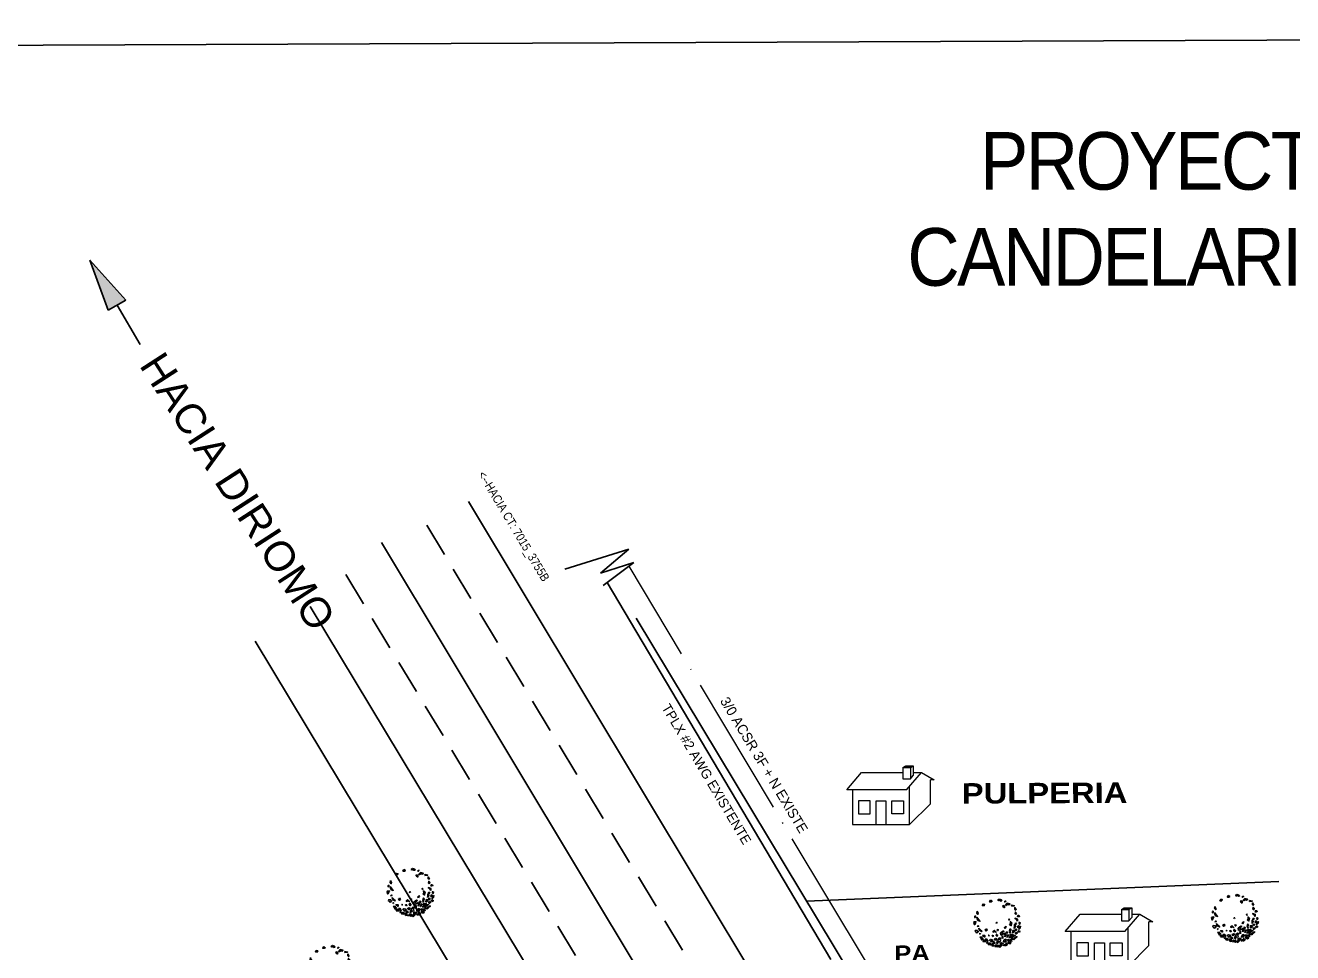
# Model space of a CAD drawing. Extents: x 604418 to 606014, y 1310869 to 1312555.
# Drawn here: x 605565.5 to 605683.1, y 1311201.4 to 1311287.5 of the extents above; entities that cross this region are included whole.
import ezdxf

# ---------------------------------------------------------------- set-up
doc = ezdxf.new("R2010")
doc.units = 0
doc.header["$MEASUREMENT"] = 0
for name, pattern in [('ACAD_ISO04W100', [30, 24, -3, 0, -3]), ('ACAD_ISO06W100', [36, 24, -3, 0, -3, 0, -3, 0, -3]), ('ACAD_ISO14W100', [24, 12, -3, 0, -3, 0, -3, 0, -3]), ('CONTINUA', [0]), ('DASHED', [0.75, 0.5, -0.25]), ('SUBTERRANEO', [4.7625, 3.175, -1.5875])]:
    doc.linetypes.add(name, pattern=pattern)
doc.layers.get('0').update_dxf_attribs({"color": 10})
for name, color, linetype, lineweight in [('2.RED_MT_INSTALAR', 1, 'ACAD_ISO14W100', 30), ('Cajetín', 7, 'Continuous', 40), ('LMT a INSTALAR', 6, 'ACAD_ISO06W100', 9)]:
    doc.layers.add(name, color=color, linetype=linetype, lineweight=lineweight)
for name, color, linetype in [('cartografía', 133, 'Continuous'), ('DETALLES', 7, 'Continuous'), ('LANDSCAPE', 94, 'Continuous'), ('NOTAS', 2, 'Continuous'), ('TEXTO', 2, 'Continuous'), ('TEXTO 2', 7, 'Continuous'), ('TPG-texto', 3, 'Continuous'), ('VPORTS', 7, 'Continuous')]:
    doc.layers.add(name, color=color, linetype=linetype)
doc.styles.add('ARCH', font='archt.shx', dxfattribs={"width": 0.9})
doc.styles.add('ARCHT.SHX', font='archt.shx')
doc.styles.add('ARIAL', font='')
doc.styles.add('ATTR', font='romans.shx', dxfattribs={"width": 0.8, "height": 0.7})
doc.styles.add('PUNTOS PI', font='arial.ttf', dxfattribs={"height": 2.75})
doc.styles.add('SWIS', font='swissek.ttf', dxfattribs={"height": 0.24})
doc.styles.get('ARIAL').set_extended_font_data('Arial Black', bold=True)
doc.linetypes.add('RAYAXXX', pattern='A,0.8,["XXX",Standard,S=0.08,R=0,X=0,Y=-0.04],-0.22', length=1.02)

# ---------------------------------------------------------------- blocks, each defined once
blk = doc.blocks.new('DEC1')
for points in [[(-44.561383, 31.831348), (-39.273253, 31.705098), (-39.604093, 34.382268), (-36.824663, 35.356908), (-40.368063, 38.431048), (-41.276543, 35.116178)], [(-38.104163, 42.886048), (-35.982343, 39.207198), (-33.437553, 39.947208), (-31.223573, 43.364378)], [(-32.518103, 32.329788), (-36.831723, 28.075868), (-31.854473, 28.926648)], [(-31.801213, 37.372358), (-27.415503, 38.148518), (-25.333863, 42.636518), (-27.944843, 42.431948), (-29.220293, 39.953298)], [(-27.902623, 48.490098), (-28.642653, 45.945318), (-26.266303, 45.915268), (-25.694743, 47.690008)], [(-22.482173, 47.292998), (-22.915303, 48.664658), (-25.556323, 50.836408), (-20.701343, 52.081818), (-20.707443, 47.864548)], [(-22.563583, 30.628218), (-22.563583, 28.501248), (-21.568133, 29.352038)], [(-17.061733, 46.095918), (-21.688173, 40.867878), (-18.577893, 39.165388), (-13.789101, 40.946228), (-14.889992, 43.454908), (-16.965533, 43.184148)], [(-17.825703, 50.144688), (-15.340965, 55.637398), (-11.893769, 55.475018), (-12.802246, 52.160138), (-14.540878, 53.429518), (-15.347061, 51.420148), (-14.679306, 50.283108)], [(-12.277245, 32.755178), (-14.599968, 30.628218), (-13.604515, 29.777438), (-11.2818, 30.628218)], [(-12.70607, 49.248398), (-13.313744, 45.632738), (-10.937401, 45.602688), (-9.258873, 49.086028)], [(-10.286347, 57.002498), (-6.636353, 53.173978), (-4.977264, 55.300948), (-2.322731, 54.024758), (-2.654549, 58.704078), (-5.640907, 57.002498)], [(-7.299988, 42.539188), (-9.290886, 39.136068), (-5.640907, 37.859878), (-3.981812, 39.136068)], [(-1.990913, 33.180578), (-4.977264, 30.628218), (-3.318176, 27.225088), (-0.99546, 30.202838)], [(-2.654549, 51.047028), (-4.645447, 48.494678), (-3.318176, 45.091538), (-1.990913, 46.793108)], [(2.322716, 47.218508), (-1.327278, 43.815368), (-0.66365, 40.412228), (3.318161, 37.009098), (6.636337, 38.710668), (2.654526, 40.837618), (5.309077, 44.666158)], [(2.096443, 60.253408), (0.995445, 56.151728), (3.318161, 54.875548), (7.299967, 55.726328)], [(2.654526, 51.897798), (6.304517, 49.345458), (10.949967, 51.047028), (8.959067, 52.748598), (6.304517, 51.897798)], [(6.636337, 30.628218), (6.304517, 25.523518), (13.272677, 21.269598), (14.931767, 22.120378), (9.290877, 25.098128), (12.277227, 29.352038)], [(10.949967, 39.136068), (9.622697, 36.158308), (10.618147, 33.605958), (10.949967, 36.158308)], [(13.272677, 57.002498), (10.949967, 55.726328), (12.609047, 54.024758), (14.268137, 54.875548)], [(19.245397, 47.643888), (12.277227, 47.218508), (13.272677, 43.815368), (17.918117, 41.688418), (18.913577, 44.240768), (17.254487, 45.516938)], [(15.927217, 35.307528), (16.922667, 29.777438), (14.268137, 28.075868), (17.918117, 26.799688), (19.245397, 31.479008)], [(16.259037, 52.323198), (16.922667, 53.599378), (16.590857, 57.002498), (20.904477, 54.450148), (17.918117, 51.472418)], [(21.568117, 51.047028), (27.209017, 53.173978), (29.531737, 50.621628), (26.545377, 48.920058), (26.213557, 51.047028), (24.222657, 50.196248), (23.890837, 48.920058)], [(24.554477, 46.793108), (21.568117, 44.666158), (23.227197, 42.964588), (26.877177, 44.240768)], [(23.890837, 30.202838), (21.568117, 37.009098), (25.218107, 32.329788)], [(25.549927, 37.859878), (32.186277, 39.561448), (34.177167, 43.389968), (33.181717, 35.307528), (29.199917, 34.882128)], [(31.522627, 48.069288), (29.863537, 46.367708), (28.536287, 43.389968), (32.186277, 45.516938)], [(29.531737, 34.031358), (28.536287, 31.053608), (36.499887, 31.479008), (33.181717, 34.456738)], [(36.831707, 44.240768), (35.836257, 42.539188), (37.163527, 41.263018), (40.481707, 41.688418)], [(37.495347, 38.285278), (35.836257, 35.732928), (38.158977, 34.031358), (41.477157, 34.031358), (38.158977, 35.307528)], [(40.813507, 40.412228), (40.481707, 39.136068), (42.804427, 37.434478), (45.458957, 37.859878)], [(44.795317, 26.374298), (42.804427, 28.075868), (42.472607, 29.777438), (43.799877, 31.053608), (46.454417, 29.352038)], [(-52.427143, -0.850769), (-55.081683, 0.4254), (-56.077133, -5.104706), (-55.081683, -6.380875), (-50.436243, -6.380875), (-51.099873, -5.104706), (-53.754413, -4.253914)], [(-52.427143, 19.568028), (-50.104423, 20.844198), (-46.786243, 17.441068), (-49.108973, 14.888718), (-53.754413, 14.463338), (-54.418043, 17.441068)], [(-48.445333, 5.530108), (-46.786243, 3.828518), (-44.795343, 5.104708)], [(-45.127153, 9.784018), (-44.463523, 14.463338), (-38.490813, 18.717258), (-39.818083, 15.739508)], [(-42.472623, 24.672728), (-44.131713, 23.396548), (-42.804433, 22.971158)], [(-30.195383, 13.187148), (-28.536293, 17.866458), (-25.218123, 16.164898), (-26.213573, 13.187148), (-27.872663, 14.463338)], [(-5.640907, 20.844198), (-7.963623, 18.291858), (-11.2818, 20.418808), (-11.2818, 22.120378), (-7.963623, 20.844198), (-4.313629, 22.971158)], [(-0.66365, 1.276169), (-2.322731, 0.4254), (-1.327278, -0.425384), (0, 0)], [(-0.66365, 18.717258), (0.663628, 19.142638), (1.659081, 17.441068), (-0.66365, 16.590288)], [(18.581767, 15.739508), (16.922667, 13.187148), (19.245397, 11.060198), (21.236297, 11.910978), (19.577217, 13.612548)], [(21.568117, 28.075868), (20.240847, 25.098128), (22.231747, 24.247348), (23.890837, 25.948898)], [(29.863537, 27.650488), (28.536287, 22.971158), (30.527177, 17.441068), (32.186277, 20.418808), (29.863537, 22.120378)], [(29.531737, 7.231658), (31.854457, 4.679318), (32.186277, 0), (35.504437, 3.403137), (33.513537, 9.784018)], [(35.504437, 27.650488), (36.168077, 22.120378), (39.154437, 21.694998), (40.813507, 23.821948)], [(40.481707, 17.015668), (43.799877, 11.910978), (41.477157, 8.507848), (41.145337, 11.910978)], [(46.454417, 20.844198), (44.463497, 22.120378), (42.472607, 21.269598), (42.804427, 19.568028), (45.458957, 19.142638)], [(46.454417, 6.380878), (46.122607, 4.679318), (43.468057, 5.104708), (43.799877, 7.657058)], [(49.440767, 0.4254), (49.772577, -4.679306), (43.799877, -7.231651), (47.449857, -3.828529)], [(49.772577, 26.799688), (48.445307, 25.098128), (50.436227, 23.396548), (53.754397, 25.523518)], [(48.777127, 16.164898), (48.445307, 12.761768), (50.768037, 11.060198), (52.095307, 13.187148)], [(51.099847, 20.418808), (52.095307, 16.590288), (56.077117, 13.187148), (54.418027, 17.866458)], [(52.095307, 5.955488), (54.086217, 3.403137), (55.745307, 4.679318), (54.418027, 8.082458)], [(-50.768053, -17.015672), (-50.436243, -19.993412), (-52.427143, -19.568022), (-52.758963, -16.590282)], [(-47.449883, -17.015672), (-46.454433, -9.784004), (-41.145353, -6.806266), (-44.131713, -11.06018)], [(-45.458983, -31.478992), (-46.786243, -26.799672), (-44.463523, -23.396552), (-43.468073, -26.374292), (-44.463523, -28.075852)], [(30.195357, -3.828529), (28.536287, -5.53009), (29.863537, -6.806266)], [(47.118057, -15.739494), (45.127137, -17.866462), (46.122607, -22.120372), (48.445307, -19.568022)], [(48.113497, -26.799672), (45.127137, -28.501252), (45.458957, -32.755162), (47.118057, -30.202822)], [(50.436227, -9.784004), (51.099847, -13.187141), (53.754397, -13.187141), (55.413487, -10.634796), (53.090757, -11.06018)], [(-28.204473, -43.389972), (-32.518103, -44.240752), (-30.195383, -47.218492), (-26.545393, -46.367702)], [(-11.2818, -55.300932), (-13.936333, -51.472412), (-10.286347, -51.472412), (-7.963623, -52.323192)], [(9.622697, -56.151712), (6.304517, -54.024762), (8.295417, -52.748592), (8.959067, -53.173982), (12.277227, -53.173982), (12.277227, -51.472412), (15.595407, -51.897802), (14.268137, -54.024762)], [(20.572657, -34.456732), (16.922667, -37.859872), (18.249947, -39.986832), (21.236297, -38.285262)], [(22.563567, -50.621622), (25.218107, -49.770842), (22.563567, -48.069272)], [(24.554477, -39.561442), (23.890837, -40.837612), (27.872647, -44.666142), (34.508987, -42.539172), (32.186277, -40.412222), (27.872647, -41.688402)], [(38.158977, -36.583692), (38.822617, -39.136042), (45.127137, -37.434482)]]:
    blk.add_lwpolyline(points, close=True)
at = {"style": 'ATTR', "width": 0.8, "flags": 9}
blk.add_attdef('ESTCODE', (0, 0), '', height=0.7, dxfattribs=at)
blk = doc.blocks.new('A$C25777DB3')
at = {"layer": 'Cajetín', "color": 0, "linetype": 'ACAD_ISO04W100', "lineweight": 15}
for p, q in [((0, 2.76), (1.18, 4.13)), ((1.18, 4.13), (4.45, 4.13)), ((4.45, 4.51), (4.67, 4.64)), ((4.45, 4.51), (4.45, 3.62)), ((4.45, 4.51), (5.04, 4.51)), ((4.6, 4.55), (4.68, 4.6)), ((4.6, 4.55), (5.03, 4.55)), ((4.67, 4.64), (5.26, 4.64)), ((4.68, 4.6), (4.68, 4.55)), ((4.68, 4.6), (5.11, 4.6)), ((4.72, 2.76), (5.91, 4.13)), ((5.03, 4.55), (5.11, 4.6)), ((5.04, 4.51), (5.26, 4.64)), ((5.04, 4.51), (5.04, 3.62)), ((5.26, 4.64), (5.26, 3.88)), ((5.26, 4.13), (5.91, 4.13)), ((5.91, 4.13), (6.92, 3.53)), ((4.45, 3.62), (5.04, 3.62)), ((4.97, 0), (4.97, 3.04)), ((5.04, 3.62), (5.26, 3.88)), ((6.92, 3.53), (6.62, 3.53)), ((6.62, 1.65), (6.62, 3.53)), ((4.72, 2.76), (0, 2.76)), ((0.45, 2.76), (0.45, 0)), ((2.32, 1.88), (3.1, 1.88)), ((2.32, 0), (2.32, 1.88)), ((3.1, 1.88), (3.1, 0)), ((4.97, 0), (6.62, 1.65)), ((0.45, 0), (4.97, 0))]:
    blk.add_line(p, q, dxfattribs=at)
for points in [[(1.85, 1.88), (0.92, 1.88), (0.92, 0.85), (1.85, 0.85)], [(3.56, 1.88), (4.5, 1.88), (4.5, 0.85), (3.56, 0.85)]]:
    blk.add_lwpolyline(points, close=True, dxfattribs=at)

msp = doc.modelspace()

# ---------------------------------------------------------------- hatches: boundary and pattern name
h = msp.add_hatch(color=256)
h.dxf.hatch_style = 1
h.paths.add_polyline_path([(605571.51, 1311265.7), (605573.23, 1311261.04), (605574.87, 1311261.99)])

# ---------------------------------------------------------------- linework, layer by layer
for p, q in [((605573.23, 1311261.04), (605571.51, 1311265.7)), ((605571.51, 1311265.7), (605574.87, 1311261.99)), ((605574.87, 1311261.99), (605573.23, 1311261.04)), ((605574.05, 1311261.51), (605576.18, 1311257.86))]:
    msp.add_line(p, q)
at = {"color": 32}
for p, q in [((605647.71, 1311174.98), (605606.65, 1311243.3)), ((605639.65, 1311171.18), (605598.58, 1311239.5)), ((605632.95, 1311165.6), (605591.96, 1311233.57))]:
    msp.add_line(p, q, dxfattribs=at)
at = {"color": 7, "linetype": 'SUBTERRANEO'}
for p, q in [((605643.68, 1311173.08), (605602.62, 1311241.4)), ((605636.26, 1311168.56), (605595.27, 1311236.53))]:
    msp.add_line(p, q, dxfattribs=at)
at = {"color": 7, "linetype": 'Continuous'}
for p, q in [((605615.59, 1311237.03), (605621.54, 1311238.87)), ((605621.54, 1311238.87), (605618.89, 1311236.65)), ((605618.89, 1311236.65), (605622, 1311237.63)), ((605622, 1311237.63), (605619.14, 1311235.51))]:
    msp.add_line(p, q, dxfattribs=at)
at = {"ltscale": 0.25}
msp.add_lwpolyline([(606013.76, 1310913.53), (605408.21, 1310911.04), (605408.21, 1311284.99), (606013.76, 1311287.48)], close=True, dxfattribs=at)
at = {"layer": 'DETALLES', "color": 5, "linetype": 'Continuous', "ltscale": 0.1}
msp.add_line((605640.28, 1311200.81), (605619.52, 1311235.79), dxfattribs=at)
at = {"layer": 'LMT a INSTALAR', "color": 134, "linetype": 'ACAD_ISO04W100', "lineweight": 9, "ltscale": 0.55}
msp.add_line((605643.48, 1311200.68), (605621.56, 1311237.3), dxfattribs=at)
at = {"layer": 'VPORTS', "color": 251, "linetype": 'RAYAXXX', "ltscale": 10}
for p, q in [((605621.61, 1311172.7), (605586.85, 1311230.35)), ((605638.02, 1311206.2), (605681.84, 1311208.03))]:
    msp.add_line(p, q, dxfattribs=at)
msp.add_lwpolyline([(605622.2, 1311232.48), (605666.59, 1311158.8), (605675.69, 1311160.59), (605685.59, 1311162.81), (605704.92, 1311166.4), (605727.99, 1311170.85), (605729.87, 1311171.19), (605748.49, 1311174.43), (605756.63, 1311176.17), (605771.07, 1311179.34), (605786.43, 1311183.06)], dxfattribs=at)

# ---------------------------------------------------------------- block references
at = {"layer": 'cartografía', "color": 8, "xscale": 1.173232595012596, "yscale": 1.173232595012596, "zscale": 1.173232595012596}
for p in [(605641.75, 1311213.32), (605662.03, 1311200.15)]:
    msp.add_blockref('A$C25777DB3', p, dxfattribs=at)
at = {"layer": 'LANDSCAPE', "color": 8, "lineweight": 20, "xscale": -0.03841464664435604, "yscale": 0.03841464664558333, "zscale": 0.03841464664501817, "rotation": 184.5175679205783}
for p in [(605601.26, 1311207.07), (605655.7, 1311204.22), (605677.76, 1311204.66), (605593.82, 1311199.92)]:
    msp.add_blockref('DEC1', p, dxfattribs=at)

# ---------------------------------------------------------------- texts
at = {"layer": '2.RED_MT_INSTALAR', "linetype": 'CONTINUA', "lineweight": -3, "ltscale": 1.5, "style": 'ARIAL'}
msp.add_text('PA', height=1.481, rotation=1.158, dxfattribs=at).set_placement((605646.18, 1311200.61, 163.84))
at = {"layer": '2.RED_MT_INSTALAR', "linetype": 'CONTINUA', "lineweight": 30, "ltscale": 1.5, "insert": (605634.48, 1311219.09, -0.03), "char_height": 0.9327, "attachment_point": 2, "rotation": 301.0098, "style": 'ARIAL'}
msp.add_mtext_dynamic_manual_height_columns('\\A1;{\\Ftxt|c0;\\C134;3/0 ACSR 3F + N EXISTE}', width=38.7905, gutter_width=10, heights=[0], dxfattribs=at)
at = {"layer": 'DETALLES', "color": 5, "linetype": 'DASHED', "ltscale": 0.1, "style": 'ARCHT.SHX'}
msp.add_text('TPLX #2 AWG EXISTENTE', height=0.9, rotation=300.7641, dxfattribs=at).set_placement((605624.54, 1311224.18))
at = {"layer": 'NOTAS', "color": 7, "insert": (605712.3, 1311277.58), "char_height": 5.346, "width": 131.3892, "attachment_point": 2, "style": 'SWIS'}
msp.add_mtext('{\\W0.9;\\T0.95;PROYECTO LOTIFICACION VILLAS DE CANDELARIA PLANO MT-BT UNICA ETAPA}', dxfattribs=at)
at = {"layer": 'TEXTO', "color": 8, "style": 'ARIAL'}
msp.add_text('PULPERIA', height=1.901, rotation=0.2882, dxfattribs=at).set_placement((605652.43, 1311215.26))
at = {"layer": 'TEXTO 2', "style": 'PUNTOS PI'}
msp.add_text('HACIA DIRIOMO', height=2.75, rotation=302.8724, dxfattribs=at).set_placement((605576.04, 1311255.94))
at = {"layer": 'TPG-texto', "style": 'ARCH', "width": 0.9}
msp.add_text('<--HACIA CT: 7015_3755B', height=0.8, rotation=300.9935, dxfattribs=at).set_placement((605607.51, 1311245.81, -0.03))

doc.saveas('drawing.dxf')
